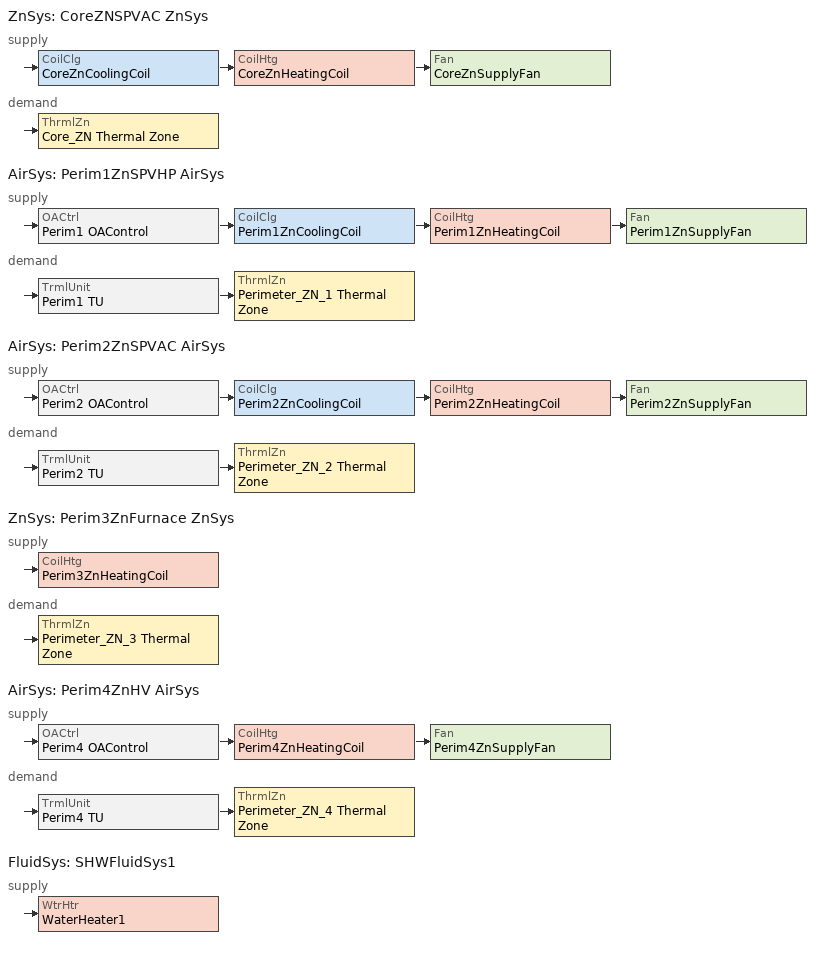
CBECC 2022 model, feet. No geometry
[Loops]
ZnSys 'CoreZNSPVAC ZnSys'
 supply: CoilClg 'CoreZnCoolingCoil' > CoilHtg 'CoreZnHeatingCoil' > Fan 'CoreZnSupplyFan'
 demand: ThrmlZn 'Core_ZN Thermal Zone'
AirSys 'Perim1ZnSPVHP AirSys'
 supply: OACtrl 'Perim1 OAControl' > CoilClg 'Perim1ZnCoolingCoil' > CoilHtg 'Perim1ZnHeatingCoil' > Fan 'Perim1ZnSupplyFan'
 demand: TrmlUnit 'Perim1 TU' > ThrmlZn 'Perimeter_ZN_1 Thermal Zone'
AirSys 'Perim2ZnSPVAC AirSys'
 supply: OACtrl 'Perim2 OAControl' > CoilClg 'Perim2ZnCoolingCoil' > CoilHtg 'Perim2ZnHeatingCoil' > Fan 'Perim2ZnSupplyFan'
 demand: TrmlUnit 'Perim2 TU' > ThrmlZn 'Perimeter_ZN_2 Thermal Zone'
ZnSys 'Perim3ZnFurnace ZnSys'
 supply: CoilHtg 'Perim3ZnHeatingCoil'
 demand: ThrmlZn 'Perimeter_ZN_3 Thermal Zone'
AirSys 'Perim4ZnHV AirSys'
 supply: OACtrl 'Perim4 OAControl' > CoilHtg 'Perim4ZnHeatingCoil' > Fan 'Perim4ZnSupplyFan'
 demand: TrmlUnit 'Perim4 TU' > ThrmlZn 'Perimeter_ZN_4 Thermal Zone'
FluidSys 'SHWFluidSys1'
 supply: WtrHtr 'WaterHeater1'
[Proj]
020006S-OffSml-Run18: ZipCode=90045; AnalysisType=Title24Compliance; CompType=NewComplete
[Bldg]
Small Office: FuncClassMthd=AreaCategoryMethod; TotStoryCnt=1; AboveGrdStoryCnt=1
[Story]
Building Story 1: Z=0; FlrToFlrHgt=10.7; FlrToCeilingHgt=10
[Spc] Story=Building Story 1; OccSensorCtrl=1
Name | ThrmlZnRef | Area | SpcFuncDefaultsRef | SHWFluidSegRef | VentPerArea | CondgType | SpcFunc
Perimeter_ZN_1 | Perimeter_ZN_1 Thermal Zone | 1221.17 | Office Defaults | SHWSupply1
Perimeter_ZN_2 | Perimeter_ZN_2 Thermal Zone | 724.411 | Office Defaults | SHWSupply1
Perimeter_ZN_3 | Perimeter_ZN_3 Thermal Zone | 1221.17 | Office Defaults | SHWSupply1
Perimeter_ZN_4 | Perimeter_ZN_4 Thermal Zone | 724.411 | Office Defaults | SHWSupply1 | 0.5
Core_ZN | Core_ZN Thermal Zone | 1610.9 | Office Defaults | SHWSupply1
Attic | Attic Thermal Zone | 6113.67 |  |  |  | IndirectlyConditioned | Unoccupied-Exclude from Gross Floor Area
[ThrmlZn]
Name | Type | PriAirCondgSysRef[1] | VentSrc
Attic Thermal Zone | Unconditioned
Core_ZN Thermal Zone | Conditioned | CoreZNSPVAC ZnSys
Perimeter_ZN_1 Thermal Zone | Conditioned | Perim1ZnSPVHP AirSys
Perimeter_ZN_2 Thermal Zone | Conditioned | Perim2ZnSPVAC AirSys
Perimeter_ZN_3 Thermal Zone | Conditioned | Perim3ZnFurnace ZnSys | None
Perimeter_ZN_4 Thermal Zone | Conditioned | Perim4ZnHV AirSys
[ZnSys] DuctLctn=Conditioned
Name | Type | FanCtrl | FurnaceType
CoreZNSPVAC ZnSys | SPVAC | Continuous
Perim3ZnFurnace ZnSys | Furnace |  | Gravity
[CoilClg] Type=DirectExpansion; FuelSrc=Electric; DXEER=12; CndsrType=Air
Name | Sys
CoreZnCoolingCoil | CoreZNSPVAC ZnSys
Perim1ZnCoolingCoil | Perim1ZnSPVHP AirSys
Perim2ZnCoolingCoil | Perim2ZnSPVAC AirSys
[CoilHtg]
Name | Sys | Type | FuelSrc | FurnAFUE | HtPumpCOP
CoreZnHeatingCoil | CoreZNSPVAC ZnSys | Furnace | Gas | 0.81
Perim1ZnHeatingCoil | Perim1ZnSPVHP AirSys | HeatPump | Electric |  | 3.5
Perim2ZnHeatingCoil | Perim2ZnSPVAC AirSys | Furnace | Gas | 0.81
Perim3ZnHeatingCoil | Perim3ZnFurnace ZnSys | Furnace | Gas | 0.67
Perim4ZnHeatingCoil | Perim4ZnHV AirSys | Furnace | Gas | 0.81
[Fan] CtrlMthd=ConstantVolume; ModelingMthd=BrakeHorsePower
Name | Sys | MtrBHP | MtrHP | MtrEff | FEI
CoreZnSupplyFan | CoreZNSPVAC ZnSys | 1.6 | 2 | 0.865 | 1
Perim1ZnSupplyFan | Perim1ZnSPVHP AirSys | 1.12 | 1.5 | 0.855 | 1
Perim2ZnSupplyFan | Perim2ZnSPVAC AirSys | 0.8 | 1 | 0.855
Perim4ZnSupplyFan | Perim4ZnHV AirSys | 0.8 | 1 | 0.855
[AirSys] DuctLctn=Conditioned
Name | Type | CtrlZnRef | AirFlowPerSqFt
Perim1ZnSPVHP AirSys | SPVHP | Perimeter_ZN_1 Thermal Zone
Perim2ZnSPVAC AirSys | SPVAC | Perimeter_ZN_2 Thermal Zone
Perim4ZnHV AirSys | HV | Perimeter_ZN_4 Thermal Zone | 0.75
[AirSeg]
Name | Sys | Type | Path
Perim1ZnSysSupply AirSeg | Perim1ZnSPVHP AirSys | Supply | Ducted
Perim1ZnSysReturn AirSeg | Perim1ZnSPVHP AirSys | Return | Direct
Perim2ZnSysSupply AirSeg | Perim2ZnSPVAC AirSys | Supply | Ducted
Perim2ZnSysReturnAirSeg | Perim2ZnSPVAC AirSys | Return | Direct
Perim4ZnSysSupplyAirSeg | Perim4ZnHV AirSys | Supply | Ducted
Perim4ZnSysReturnAirSeg | Perim4ZnHV AirSys | Return | Direct
[TrmlUnit] Type=Uncontrolled
Name | Sys | ZnServedRef | PriAirSegRef
Perim1 TU | Perim1ZnSPVHP AirSys | Perimeter_ZN_1 Thermal Zone | Perim1ZnSysSupply AirSeg
Perim2 TU | Perim2ZnSPVAC AirSys | Perimeter_ZN_2 Thermal Zone | Perim2ZnSysSupply AirSeg
Perim4 TU | Perim4ZnHV AirSys | Perimeter_ZN_4 Thermal Zone | Perim4ZnSysSupplyAirSeg
[OACtrl]
Name | Sys | EconoCtrlMthd | EconoIntegration | EconoHiTempLockout | AirSegSupRef | AirSegRetRef
Perim1 OAControl | Perim1ZnSPVHP AirSys | FixedDryBulb | NonIntegrated | 70 | Perim1ZnSysSupply AirSeg | Perim1ZnSysReturn AirSeg
Perim2 OAControl | Perim2ZnSPVAC AirSys | NoEconomizer |  |  | Perim2ZnSysSupply AirSeg | Perim2ZnSysReturnAirSeg
Perim4 OAControl | Perim4ZnHV AirSys | NoEconomizer |  |  | Perim4ZnSysSupplyAirSeg | Perim4ZnSysReturnAirSeg
[SpcFuncDefaults]
Office Defaults: SpcFunc=Office Area (>250 square feet); OccSchRef=Office Occupancy; IntLPDReg=0.9; IntLtgRegSchRef=Office Lights; RecptSchRef=Office Receptacle; ProcElecSchRef=Office Receptacle; CommRfrgEqpSchRef=Office Receptacle; ElevSchRef=Office Elevator; ProcGasSchRef=Office Receptacle; HotWtrHtgSchRef=Office ServiceHotWater; InfSchRef[1]=Office Infiltration
[FluidSys]
SHWFluidSys1: Type=ServiceHotWater
[WtrHtr]
WaterHeater1: Sys=SHWFluidSys1; FluidSegOutRef=SHWSupply1; FluidSegMakeupRef=SHWMakeup1; StorCap=80; UEF=0.61; ThrmlEff=0.85; FirstHrRating=120; CapRtd=80000; StdbyLossFrac=0.0234
[FluidSeg] Sys=SHWFluidSys1
Name | Type | Src
SHWSupply1 | PrimarySupply
SHWMakeup1 | MakeupFluid | MunicipalWater
[Sch] Type=Fraction
Name | EndMonth[1] | EndDay[1] | SchWeekRef[1]
Office Occupancy | 12 | 31 | OfficeOccupancyWk
Office Receptacle | 12 | 31 | OfficeReceptacleWk
Office ServiceHotWater | 12 | 31 | OfficeServiceHotWaterWk
Office Elevator |  |  | OfficeElevatorWk
Office Lights | 12 | 31 | OfficeLightsWk
Office Infiltration | 12 | 31 | Office InfiltrationWk
[SchWeek] Type=Fraction
Name | SchDaySunRef | SchDayMonRef | SchDayTueRef | SchDayWedRef | SchDayThuRef | SchDayFriRef | SchDaySatRef | SchDayHolRef | SchDayClgDDRef | SchDayHtgDDRef | SchDayWDRef
OfficeOccupancyWk | OfficeOccupancySun | OfficeOccupancyWD | OfficeOccupancyWD | OfficeOccupancyWD | OfficeOccupancyWD | OfficeOccupancyWD | OfficeOccupancySat | OfficeOccupancySun | OnDay | OffDay
OfficeReceptacleWk | OfficeReceptacleSun | OfficeReceptacleWD | OfficeReceptacleWD | OfficeReceptacleWD | OfficeReceptacleWD | OfficeReceptacleWD | OfficeReceptacleSat | OfficeReceptacleSun | OnDay | OffDay
OfficeServiceHotWaterWk | OfficeServiceHotWaterSun | OfficeServiceHotWaterWD | OfficeServiceHotWaterWD | OfficeServiceHotWaterWD | OfficeServiceHotWaterWD | OfficeServiceHotWaterWD | OfficeServiceHotWaterSat | OfficeServiceHotWaterSun | OnDay | OffDay
OfficeElevatorWk | OfficeElevatorSun |  |  |  |  |  | OfficeElevatorSat |  |  |  | OfficeElevatorWD
OfficeLightsWk | OfficeLightsSun | OfficeLightsWD | OfficeLightsWD | OfficeLightsWD | OfficeLightsWD | OfficeLightsWD | OfficeLightsSat | OfficeLightsSun | OnDay | OffDay
Office InfiltrationWk | Office InfiltrationSun | Office InfiltrationWD | Office InfiltrationWD | Office InfiltrationWD | Office InfiltrationWD | Office InfiltrationWD | Office InfiltrationSat | Office InfiltrationSun | Office InfiltrationWD | Office InfiltrationWD
[SchDay] Type=Fraction
Name | Hr
OfficeOccupancySun | ( 0, 0, 0, 0, 0, 0, 0.05, 0.05, 0.05, 0.05, 0.05, 0.05, 0.05, 0.05, 0.05, 0.05, 0.05, 0.05, 0, 0, 0, 0, 0, 0 )
OfficeOccupancyWD | ( 0, 0, 0, 0, 0, 0, 0.1, 0.2, 0.95, 0.95, 0.95, 0.95, 0.5, 0.95, 0.95, 0.95, 0.95, 0.3, 0.1, 0.1, 0.1, 0.1, 0.05, 0.05 )
OfficeOccupancySat | ( 0, 0, 0, 0, 0, 0, 0.1, 0.1, 0.3, 0.3, 0.3, 0.3, 0.1, 0.1, 0.1, 0.1, 0.1, 0.05, 0.05, 0, 0, 0, 0, 0 )
OfficeReceptacleSun; OfficeLightsSun | ( 0.05, 0.05, 0.05, 0.05, 0.05, 0.05, 0.05, 0.05, 0.05, 0.05, 0.05, 0.05, 0.05, 0.05, 0.05, 0.05, 0.05, 0.05, 0.05, 0.05, 0.05, 0.05, 0.05, 0.05 )
OfficeReceptacleWD | ( 0.05, 0.05, 0.05, 0.05, 0.05, 0.1, 0.1, 0.3, 0.9, 0.9, 0.9, 0.9, 0.9, 0.9, 0.9, 0.9, 0.9, 0.5, 0.3, 0.3, 0.2, 0.2, 0.1, 0.05 )
OfficeReceptacleSat; OfficeLightsSat | ( 0.05, 0.05, 0.05, 0.05, 0.05, 0.05, 0.1, 0.1, 0.3, 0.3, 0.3, 0.3, 0.15, 0.15, 0.15, 0.15, 0.15, 0.05, 0.05, 0.05, 0.05, 0.05, 0.05, 0.05 )
OfficeServiceHotWaterSun | ( 0.04, 0.04, 0.04, 0.04, 0.04, 0.07, 0.04, 0.04, 0.04, 0.04, 0.04, 0.06, 0.06, 0.09, 0.06, 0.04, 0.04, 0.04, 0.04, 0.04, 0.04, 0.07, 0.04, 0.04 )
OfficeServiceHotWaterWD | ( 0.05, 0.05, 0.05, 0.05, 0.05, 0.08, 0.07, 0.19, 0.35, 0.38, 0.39, 0.47, 0.57, 0.54, 0.34, 0.33, 0.44, 0.26, 0.21, 0.15, 0.17, 0.08, 0.05, 0.05 )
OfficeServiceHotWaterSat | ( 0.05, 0.05, 0.05, 0.05, 0.05, 0.08, 0.07, 0.11, 0.15, 0.21, 0.19, 0.23, 0.2, 0.19, 0.15, 0.12, 0.14, 0.07, 0.07, 0.07, 0.07, 0.09, 0.05, 0.05 )
OfficeElevatorWD | ( 0, 0, 0, 0, 0, 0, 0, 0.35, 0.69, 0.43, 0.37, 0.43, 0.58, 0.48, 0.37, 0.37, 0.46, 0.62, 0.2, 0.12, 0.04, 0.04, 0, 0 )
OfficeElevatorSat | ( 0, 0, 0, 0, 0, 0, 0, 0.16, 0.14, 0.21, 0.18, 0.25, 0.21, 0.13, 0.08, 0.04, 0.05, 0.06, 0, 0, 0, 0, 0, 0 )
OfficeElevatorSun; OffDay | ( 0, 0, 0, 0, 0, 0, 0, 0, 0, 0, 0, 0, 0, 0, 0, 0, 0, 0, 0, 0, 0, 0, 0, 0 )
OfficeLightsWD | ( 0.05, 0.05, 0.05, 0.05, 0.05, 0.1, 0.1, 0.3, 0.65, 0.65, 0.65, 0.65, 0.65, 0.65, 0.65, 0.65, 0.65, 0.35, 0.3, 0.3, 0.2, 0.2, 0.1, 0.05 )
OnDay | ( 1, 1, 1, 1, 1, 1, 1, 1, 1, 1, 1, 1, 1, 1, 1, 1, 1, 1, 1, 1, 1, 1, 1, 1 )
Office InfiltrationSun | ( 1, 1, 1, 1, 1, 0.25, 0.25, 0.25, 0.25, 0.25, 0.25, 0.25, 0.25, 0.25, 0.25, 0.25, 0.25, 0.25, 1, 1, 1, 1, 1, 1 )
Office InfiltrationWD | ( 1, 1, 1, 1, 1, 0.25, 0.25, 0.25, 0.25, 0.25, 0.25, 0.25, 0.25, 0.25, 0.25, 0.25, 0.25, 0.25, 0.25, 0.25, 0.25, 0.25, 0.25, 0.25 )
Office InfiltrationSat | ( 1, 1, 1, 1, 1, 0.25, 0.25, 0.25, 0.25, 0.25, 0.25, 0.25, 0.25, 0.25, 0.25, 0.25, 0.25, 0.25, 0.25, 1, 1, 1, 1, 1 )
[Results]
End Use | Proposed Design Site (MWh) | Proposed Design Site (MBtu) | Proposed Design TDV (kBtu/ft²-yr) | Standard Design Site (MWh) | Standard Design Site (MBtu) | Standard Design TDV (kBtu/ft²-yr) | Compliance TDV Margin (kBtu/ft²-yr)
Space Heating | 0.0 | 7.1 | 3.96 | 0.6 | -- | 3.78 | -0.18
Space Cooling | 8.8 | -- | 51.41 | 9.4 | -- | 53.16 | 1.75
Indoor Fans | 20.6 | -- | 107.14 | 17.2 | -- | 89.27 | -17.87
Heat Rejection | -- | -- | -- | -- | -- | -- | --
Pumps & Misc. | -- | -- | -- | -- | -- | -- | --
Domestic Hot Water | -- | 16.0 | 7.38 | 1.6 | -- | 7.76 | 0.38
Indoor Lighting | 11.2 | -- | 53.26 | 7.4 | -- | 35.51 | -17.75
Total Compliance | 40.6 | 23.1 | 223.15 | 7.3 | 0.0 | 79.13 | -144.02
Receptacle | 23.6 | -- | 110.64 | 23.6 | -- | 110.64 | --
Process | -- | -- | -- | -- | -- | -- | --
Other Ltg | -- | -- | -- | -- | -- | -- | --
Process Motors | -- | -- | -- | -- | -- | -- | --
Photovoltaics | -- | -- | -- | -29.1 | -- | -107.83 | -107.83
Battery | -- | -- | -- | 0.2 | -- | -2.52 | -2.52
TOTAL | 64.2 | 23.1 | 333.79 | 30.9 | 0.0 | 189.77 | -144.02
Efficiency Compliance | 40.6 | 23.1 | 223.15 | 36.2 | 0.0 | 189.48 | -33.67
FAIL
